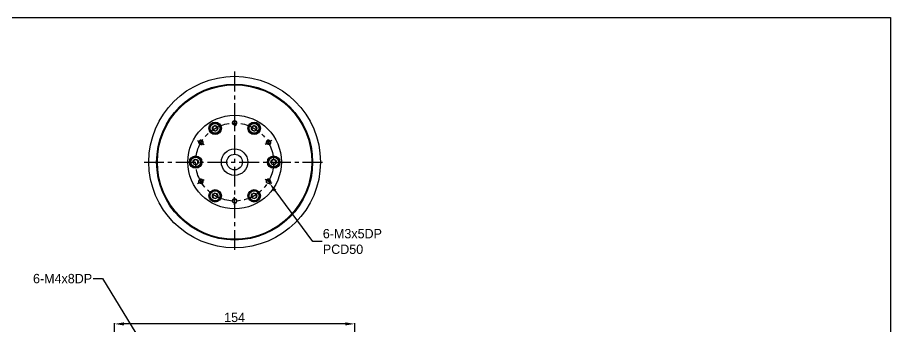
# Model space of a CAD drawing. Extents: x -151 to 841, y 0 to 594.
# Drawn here: x 281 to 841, y 396 to 594 of the extents above; entities that cross this region are included whole.
import ezdxf

# ---------------------------------------------------------------- set-up
doc = ezdxf.new("R2010")
doc.units = 0
doc.header["$PDSIZE"] = -1
doc.linetypes.add('CENTERX2', pattern=[20.32, 12.7, -2.54, 2.54, -2.54])
doc.layers.get('0').update_dxf_attribs({"linetype": 'CONTINUOUS'})
doc.layers.get('DEFPOINTS').update_dxf_attribs({"linetype": 'CONTINUOUS'})
for name, color, linetype in [('$TD_AUDIT_GENERATED__25B7_', 1, 'CENTERX2'), ('$TD_AUDIT_GENERATED__25B9_', 3, 'CONTINUOUS'), ('$TD_AUDIT_GENERATED__25BB_', 3, 'CONTINUOUS')]:
    doc.layers.add(name, color=color, linetype=linetype)
doc.styles.add('$TD_AUDIT_GENERATED__25BE_', font='GOTHIC.TTF')
doc.dimstyles.new('$TD_AUDIT_GENERATED__25C0_', dxfattribs={"dimtxt": 4, "dimasz": 4, "dimexe": 0.5, "dimexo": 0.3, "dimgap": 1, "dimtad": 1, "dimtoh": 1, "dimdec": 1, "dimzin": 12, "dimtxsty": '$TD_AUDIT_GENERATED__25BE_', "dimcen": 0.09, "dimclrd": 3, "dimclre": 3, "dimclrt": 3, "dimazin": 3, "dimtm": 1e-09, "dimtfac": 1, "dimtdec": 1, "dimtofl": 0, "dimtmove": 0, "dimatfit": 3})
doc.dimstyles.new('$TD_AUDIT_GENERATED__25C1_', dxfattribs={"dimtxt": 4, "dimasz": 4, "dimexe": 0.5, "dimexo": 0.3, "dimgap": 0.396875, "dimtad": 0, "dimtih": 1, "dimtoh": 1, "dimdec": 1, "dimzin": 12, "dimtxsty": '$TD_AUDIT_GENERATED__25BE_', "dimcen": 0.09, "dimclrd": 3, "dimclre": 3, "dimclrt": 3, "dimazin": 3, "dimtm": 1e-09, "dimtfac": 1, "dimtdec": 1, "dimtofl": 0, "dimtmove": 0, "dimatfit": 3})

# ---------------------------------------------------------------- blocks, each defined once
blk = doc.blocks.new('*D177')
at = {"layer": '$TD_AUDIT_GENERATED__25B9_', "color": 3}
for p, q in [((343.5, 352.3), (343.5, 397.98)), ((491.5, 397.48), (349.5, 397.48)), ((497.5, 352.3), (497.5, 397.98))]:
    blk.add_line(p, q, dxfattribs=at)
for points in [[(349.5, 398.48), (349.5, 396.48), (343.5, 397.48)], [(491.5, 398.48), (491.5, 396.48), (497.5, 397.48)]]:
    blk.add_solid(points, dxfattribs=at)
at = {"layer": 'DEFPOINTS', "color": 0}
for p in [(343.5, 397.48), (343.5, 352), (497.5, 352)]:
    blk.add_point(p, dxfattribs=at)
at = {"layer": '$TD_AUDIT_GENERATED__25B9_', "color": 3, "insert": (420.5, 401.63), "char_height": 6, "attachment_point": 5, "style": '$TD_AUDIT_GENERATED__25BE_'}
blk.add_mtext('154', dxfattribs=at)
blk = doc.blocks.new('*D180')
at = {"layer": '$TD_AUDIT_GENERATED__25BB_', "color": 3}
for p, q in [((329.83, 426.5), (335.83, 426.5)), ((335.83, 426.5), (373.4, 365.23)), ((377.13, 359), (377.31, 359)), ((377.22, 358.91), (377.22, 359.09))]:
    blk.add_line(p, q, dxfattribs=at)
blk.add_solid([(374.25, 365.75), (372.55, 364.7), (376.53, 360.11)], dxfattribs=at)
at = {"layer": 'DEFPOINTS', "color": 0}
for p in [(376.53, 360.11), (377.9, 357.89)]:
    blk.add_point(p, dxfattribs=at)
at = {"layer": '$TD_AUDIT_GENERATED__25BB_', "color": 3, "insert": (310.2, 426.5), "char_height": 6, "attachment_point": 5, "style": '$TD_AUDIT_GENERATED__25BE_'}
blk.add_mtext('6-M4x8DP', dxfattribs=at)
blk = doc.blocks.new('*U184')
at = {"layer": '$TD_AUDIT_GENERATED__25B7_'}
blk.add_line((0, 2.5), (0, -2.5), dxfattribs=at)
blk = doc.blocks.new('*U186')
at = {"color": 0, "linetype": 'BYBLOCK'}
blk.add_blockref('*U184', (-220.34, -548.65), dxfattribs=at)
for p, rotation in [((-241.99, -561.15), 59.99999999999999), ((-198.69, -561.15), 300), ((-241.99, -586.15), 120), ((-198.69, -586.15), 240), ((-220.34, -598.65), 180)]:
    blk.add_blockref('*U184', p, dxfattribs=dict(at, rotation=rotation))
blk = doc.blocks.new('*D187')
at = {"layer": '$TD_AUDIT_GENERATED__25BB_', "color": 3}
for p, q in [((442.06, 488.75), (442.24, 488.75)), ((442.15, 488.66), (442.15, 488.84)), ((470.65, 450.31), (446.47, 482.93)), ((476.65, 450.31), (470.65, 450.31))]:
    blk.add_line(p, q, dxfattribs=at)
blk.add_solid([(447.27, 483.52), (445.67, 482.33), (442.9, 487.75)], dxfattribs=at)
at = {"layer": 'DEFPOINTS', "color": 0}
for p in [(441.41, 489.76), (442.9, 487.75)]:
    blk.add_point(p, dxfattribs=at)
at = {"layer": '$TD_AUDIT_GENERATED__25BB_', "color": 3, "insert": (477.05, 450.31), "char_height": 6, "attachment_point": 4, "style": '$TD_AUDIT_GENERATED__25BE_'}
blk.add_mtext('6-M3x5DP\\PPCD50', dxfattribs=at)

msp = doc.modelspace()

# ---------------------------------------------------------------- linework, layer by layer
at = {"layer": '$TD_AUDIT_GENERATED__25B7_'}
for p, q in [((420.5, 559.251), (420.5, 443.251)), ((362.5, 501.251), (478.5, 501.251))]:
    msp.add_line(p, q, dxfattribs=at)
msp.add_circle((420.5, 501.251), 25, dxfattribs=at)
msp.add_lwpolyline([(0, 594), (841, 594), (841, 0), (0, 0)], close=True)
at = {"color": 7, "linetype": 'CONTINUOUS'}
for centre, radius in [((420.5, 501.251), 55), ((420.5, 501.251), 50), ((420.5, 501.251), 49.5), ((420.5, 501.251), 30), ((408, 522.902), 4), ((408, 522.902), 3.5), ((420.5, 526.251), 1.25), ((433, 522.902), 4), ((433, 522.902), 3.5), ((408, 522.902), 3.15), ((408, 522.902), 1.732), ((433, 522.902), 3.15), ((433, 522.902), 1.732), ((398.849, 513.751), 1.25), ((442.151, 513.751), 1.25), ((420.5, 501.251), 8.5), ((395.5, 501.251), 4), ((395.5, 501.251), 3.5), ((395.5, 501.251), 3.15), ((420.5, 501.251), 5), ((445.5, 501.251), 4), ((445.5, 501.251), 3.5), ((445.5, 501.251), 3.15), ((395.5, 501.251), 1.732), ((445.5, 501.251), 1.732), ((398.849, 488.751), 1.25), ((442.151, 488.751), 1.25), ((408, 479.601), 4), ((408, 479.601), 3.5), ((408, 479.601), 3.15), ((433, 479.601), 4), ((433, 479.601), 3.5), ((433, 479.601), 3.15), ((408, 479.601), 1.732), ((420.5, 476.251), 1.25), ((433, 479.601), 1.732)]:
    msp.add_circle(centre, radius, dxfattribs=at)
for centre, start, end in [((420.5, 526.251), 285, 195), ((408, 522.902), 315, 225), ((433, 522.902), 315, 225), ((398.849, 513.751), 285, 195), ((442.151, 513.751), 285, 195), ((395.5, 501.251), 315, 225), ((445.5, 501.251), 315, 225), ((398.849, 488.751), 285, 195), ((442.151, 488.751), 285, 195), ((408, 479.601), 315, 225), ((420.5, 476.251), 285, 195), ((433, 479.601), 315, 225)]:
    msp.add_arc(centre, 1.5, start, end)
for points, knots in [([(407.535, 524.57), (407.318, 524.349), (406.913, 523.936), (406.51, 523.525), (406.322, 523.333)], [0, 0, 0, 0, 0.5347474, 1, 1, 1, 1]), ([(406.322, 523.333), (406.406, 523.035), (406.561, 522.478), (406.716, 521.923), (406.788, 521.665)], [0, 0, 0, 0, 0.5347468, 1, 1, 1, 1]), ([(406.788, 521.665), (407.087, 521.588), (407.648, 521.444), (408.206, 521.3), (408.465, 521.234)], [0, 0, 0, 0, 0.5347467, 1, 1, 1, 1]), ([(409.212, 524.139), (408.912, 524.216), (408.352, 524.36), (407.794, 524.504), (407.535, 524.57)], [0, 0, 0, 0, 0.5347467, 1, 1, 1, 1]), ([(408.465, 521.234), (408.682, 521.455), (409.087, 521.868), (409.49, 522.279), (409.677, 522.471)], [0, 0, 0, 0, 0.5347474, 1, 1, 1, 1]), ([(409.677, 522.471), (409.594, 522.769), (409.439, 523.326), (409.284, 523.881), (409.212, 524.139)], [0, 0, 0, 0, 0.5347473, 1, 1, 1, 1]), ([(432.535, 524.57), (432.318, 524.349), (431.913, 523.936), (431.51, 523.525), (431.322, 523.333)], [0, 0, 0, 0, 0.5347474, 1, 1, 1, 1]), ([(431.322, 523.333), (431.406, 523.035), (431.561, 522.478), (431.716, 521.923), (431.788, 521.665)], [0, 0, 0, 0, 0.5347468, 1, 1, 1, 1]), ([(431.788, 521.665), (432.087, 521.588), (432.648, 521.444), (433.206, 521.3), (433.465, 521.234)], [0, 0, 0, 0, 0.5347463, 1, 1, 1, 1]), ([(434.212, 524.139), (433.912, 524.216), (433.352, 524.36), (432.794, 524.504), (432.535, 524.57)], [0, 0, 0, 0, 0.5347474, 1, 1, 1, 1]), ([(433.465, 521.234), (433.682, 521.455), (434.087, 521.868), (434.49, 522.279), (434.677, 522.471)], [0, 0, 0, 0, 0.53474729, 1, 1, 1, 1]), ([(434.677, 522.471), (434.594, 522.769), (434.439, 523.326), (434.284, 523.881), (434.212, 524.139)], [0, 0, 0, 0, 0.5347468, 1, 1, 1, 1]), ([(395.035, 502.92), (394.818, 502.699), (394.413, 502.285), (394.01, 501.874), (393.822, 501.683)], [0, 0, 0, 0, 0.5347474, 1, 1, 1, 1]), ([(393.822, 501.683), (393.906, 501.385), (394.061, 500.827), (394.216, 500.272), (394.288, 500.014)], [0, 0, 0, 0, 0.534747, 1, 1, 1, 1]), ([(394.288, 500.014), (394.587, 499.937), (395.148, 499.793), (395.706, 499.65), (395.965, 499.583)], [0, 0, 0, 0, 0.53474667, 1, 1, 1, 1]), ([(396.712, 502.488), (396.413, 502.566), (395.852, 502.71), (395.294, 502.853), (395.035, 502.92)], [0, 0, 0, 0, 0.5347471, 1, 1, 1, 1]), ([(395.965, 499.583), (396.182, 499.804), (396.587, 500.217), (396.99, 500.629), (397.177, 500.82)], [0, 0, 0, 0, 0.5347468, 1, 1, 1, 1]), ([(397.177, 500.82), (397.094, 501.118), (396.939, 501.676), (396.784, 502.23), (396.712, 502.488)], [0, 0, 0, 0, 0.5347469, 1, 1, 1, 1]), ([(445.035, 502.92), (444.818, 502.699), (444.413, 502.285), (444.01, 501.874), (443.822, 501.683)], [0, 0, 0, 0, 0.53474729, 1, 1, 1, 1]), ([(443.822, 501.683), (443.906, 501.385), (444.061, 500.827), (444.216, 500.272), (444.288, 500.014)], [0, 0, 0, 0, 0.5347468, 1, 1, 1, 1]), ([(444.288, 500.014), (444.587, 499.937), (445.148, 499.793), (445.706, 499.65), (445.965, 499.583)], [0, 0, 0, 0, 0.5347459, 1, 1, 1, 1]), ([(446.712, 502.488), (446.413, 502.566), (445.852, 502.71), (445.294, 502.853), (445.035, 502.92)], [0, 0, 0, 0, 0.5347478, 1, 1, 1, 1]), ([(445.965, 499.583), (446.182, 499.804), (446.587, 500.217), (446.99, 500.629), (447.178, 500.82)], [0, 0, 0, 0, 0.5347474, 1, 1, 1, 1]), ([(447.178, 500.82), (447.094, 501.118), (446.939, 501.676), (446.784, 502.23), (446.712, 502.488)], [0, 0, 0, 0, 0.5347468, 1, 1, 1, 1]), ([(407.535, 481.269), (407.318, 481.048), (406.913, 480.635), (406.51, 480.223), (406.322, 480.032)], [0, 0, 0, 0, 0.53474729, 1, 1, 1, 1]), ([(406.322, 480.032), (406.406, 479.734), (406.561, 479.176), (406.716, 478.622), (406.788, 478.364)], [0, 0, 0, 0, 0.534747, 1, 1, 1, 1]), ([(406.788, 478.364), (407.087, 478.287), (407.648, 478.142), (408.206, 477.999), (408.465, 477.932)], [0, 0, 0, 0, 0.5347463, 1, 1, 1, 1]), ([(409.212, 480.838), (408.912, 480.915), (408.352, 481.059), (407.794, 481.202), (407.535, 481.269)], [0, 0, 0, 0, 0.53474742, 1, 1, 1, 1]), ([(408.465, 477.932), (408.682, 478.153), (409.087, 478.567), (409.49, 478.978), (409.677, 479.169)], [0, 0, 0, 0, 0.53474696, 1, 1, 1, 1]), ([(409.677, 479.169), (409.594, 479.468), (409.439, 480.025), (409.284, 480.58), (409.212, 480.838)], [0, 0, 0, 0, 0.5347469, 1, 1, 1, 1]), ([(432.535, 481.269), (432.318, 481.048), (431.913, 480.635), (431.51, 480.223), (431.322, 480.032)], [0, 0, 0, 0, 0.5347474, 1, 1, 1, 1]), ([(431.322, 480.032), (431.406, 479.734), (431.561, 479.176), (431.716, 478.622), (431.788, 478.364)], [0, 0, 0, 0, 0.5347468, 1, 1, 1, 1]), ([(431.788, 478.364), (432.087, 478.287), (432.648, 478.142), (433.206, 477.999), (433.465, 477.932)], [0, 0, 0, 0, 0.5347467, 1, 1, 1, 1]), ([(434.212, 480.838), (433.912, 480.915), (433.352, 481.059), (432.794, 481.202), (432.535, 481.269)], [0, 0, 0, 0, 0.5347467, 1, 1, 1, 1]), ([(433.465, 477.932), (433.682, 478.153), (434.087, 478.567), (434.49, 478.978), (434.677, 479.169)], [0, 0, 0, 0, 0.5347474, 1, 1, 1, 1]), ([(434.677, 479.169), (434.594, 479.468), (434.439, 480.025), (434.284, 480.58), (434.212, 480.838)], [0, 0, 0, 0, 0.5347473, 1, 1, 1, 1])]:
    msp.add_open_spline(points, degree=3, knots=knots, dxfattribs=at)

# ---------------------------------------------------------------- block references
msp.add_blockref('*U186', (640.838, 1074.9))

# ---------------------------------------------------------------- dimensions: what is measured, and where the dimension line sits
at = {"layer": '$TD_AUDIT_GENERATED__25B9_'}
dim = msp.add_linear_dim(base=(343.5, 397.478), p1=(497.5, 352), p2=(343.5, 352), dimstyle='$TD_AUDIT_GENERATED__25C0_', override={"dimtxt": 6, "dimasz": 6, "dimtmove": 0}, dxfattribs=at)
dim.commit()
dim.dimension.update_dxf_attribs({"geometry": '*D177', "text_midpoint": (420.5, 397.478), "dimtype": 160})
at = {"layer": '$TD_AUDIT_GENERATED__25BB_'}
for p1, p2, text, picture, middle in [((441.406, 489.756), (442.895, 487.747), '6-M3x5DP\\PPCD50', '*D187', (496.285, 450.309)), ((377.898, 357.888), (376.535, 360.112), '6-M4x8DP', '*D180', (310.198, 426.499))]:
    dim = msp.add_diameter_dim_2p(p1=p1, p2=p2, text=text, dimstyle='$TD_AUDIT_GENERATED__25C1_', override={"dimtxt": 6, "dimasz": 6}, dxfattribs=at)
    dim.commit()
    dim.dimension.update_dxf_attribs({"geometry": picture, "text_midpoint": middle, "dimtype": 163})

doc.saveas('drawing.dxf')
